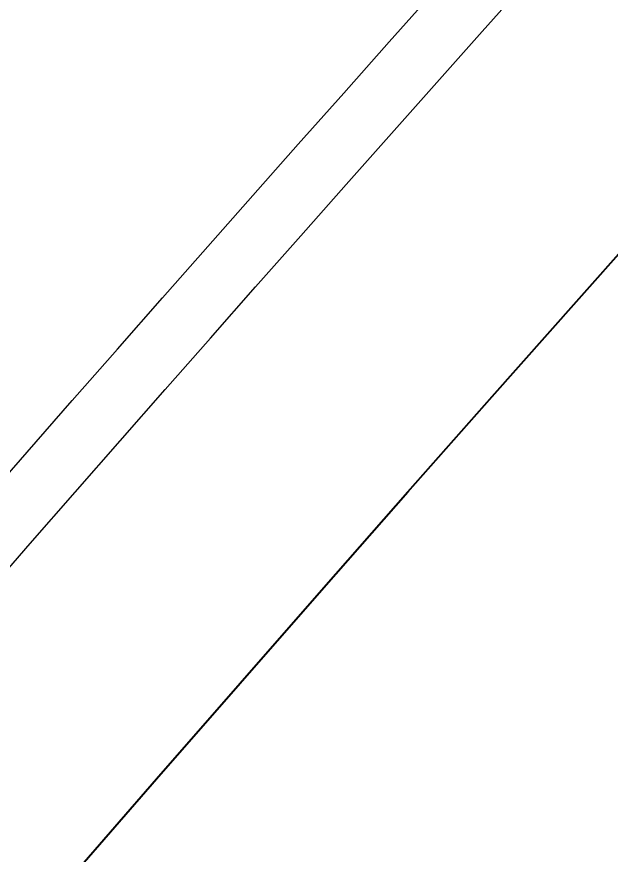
# Model space of a CAD drawing. Extents: x 2081963 to 2085386, y 738291 to 742228.
# Drawn here: x 2082620.5 to 2082625.26, y 741022.23 to 741028.94 of the extents above; entities that cross this region are included whole.
import ezdxf

# ---------------------------------------------------------------- set-up
doc = ezdxf.new("R2010")
doc.units = 0
doc.header["$MEASUREMENT"] = 0
for name, color, linetype, lineweight in [('Prop Conc 2ft 6in Curb and Gutter', 1, 'Continuous', 30), ('Prop EOT', 3, 'Continuous', 40), ('Prop Horizontal Alignment', 2, 'Continuous', 70), ('Prop Lane Lines', 9, 'Continuous', 13)]:
    doc.layers.add(name, color=color, linetype=linetype, lineweight=lineweight)
doc.layers.add('Prop Conc 4in Sidewalk', color=51, linetype='Continuous', lineweight=13, true_color=0xffff91)

msp = doc.modelspace()

# ---------------------------------------------------------------- linework, layer by layer
at = {"layer": 'Prop Conc 2ft 6in Curb and Gutter', "extrusion": (0, 0, -1)}
for radius, start in [(522.5, 40.107286), (522, 40.108809)]:
    msp.add_arc((-2083013.7926, 740681.3716), radius, start, 47.787571, dxfattribs=at)
at = {"layer": 'Prop Conc 4in Sidewalk', "color": 7, "linetype": 'Continuous', "extrusion": (0, 0, -1)}
for radius, start in [(531.5, 39.814429), (526.5, 39.826787)]:
    msp.add_arc((-2083013.7926, 740681.3716), radius, start, 47.787571, dxfattribs=at)
at = {"layer": 'Prop EOT', "extrusion": (0, 0, -1)}
msp.add_arc((-2083013.7926, 740681.3716), 520, 19.083887, 47.787571, dxfattribs=at)
at = {"layer": 'Prop Horizontal Alignment', "extrusion": (0, 0, -1)}
msp.add_arc((-2083013.7926, 740681.3716), 490, 14.140329, 47.787571, dxfattribs=at)
at = {"layer": 'Prop Lane Lines', "extrusion": (0, 0, -1)}
for radius, start in [(520, 19.083887), (506, 23.639913), (494, 23.639913), (474, 33.968982)]:
    msp.add_arc((-2083013.7926, 740681.3716), radius, start, 47.787571, dxfattribs=at)

doc.saveas('drawing.dxf')
